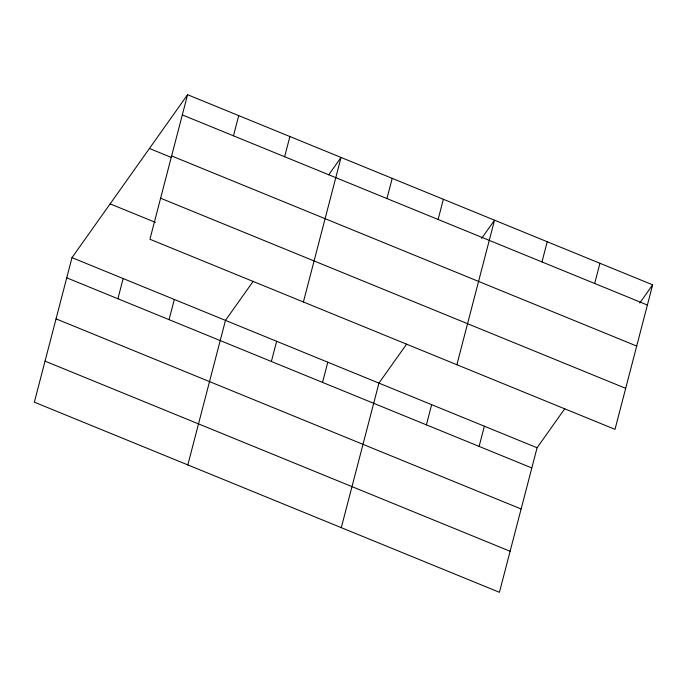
<?xml version="1.0" encoding="UTF-8"?>
<svg xmlns="http://www.w3.org/2000/svg" width="687" height="687" viewBox="0 0 687 687"><rect width="100%" height="100%" fill="white"/><g stroke="black" fill="none" stroke-linecap="round" stroke-linejoin="round"><path stroke-width="1.03" d="M187.577 94.703L149.921 239.239L615.002 429.366L652.65 284.83L187.577 94.703L71.998 257.634L34.35 402.17L499.423 592.297L537.079 447.761L564.757 408.739M117.898 298.742L123.153 278.544M169.054 319.653L174.318 299.463M233.468 135.811L238.733 115.622M187.826 464.91L225.473 320.374L253.16 281.352M284.633 156.73L289.888 136.533M271.374 361.482L276.629 341.293M303.396 301.979L341.053 157.443L328.747 174.79M322.529 382.401L327.793 362.204M386.944 198.552L392.208 178.362M341.302 527.65L378.949 383.114L406.635 344.093M438.108 219.471L443.364 199.273M426.395 424.858L431.659 404.66M456.872 364.72L494.52 220.183L481.604 238.398M479.105 446.404L484.369 426.215M541.974 261.927L547.23 241.738M594.684 283.473L599.94 263.284M639.734 303.044L652.65 284.83M182.313 114.901L647.386 305.028M171.621 155.932L636.703 346.059M149.431 148.469L171.08 157.323M160.612 198.208L625.685 388.335M110.135 203.867L155.391 222.365M71.998 257.634L537.079 447.761M66.742 277.831L531.815 467.95M56.051 318.862L521.124 508.99M45.041 361.139L510.115 551.266"/></g></svg>
